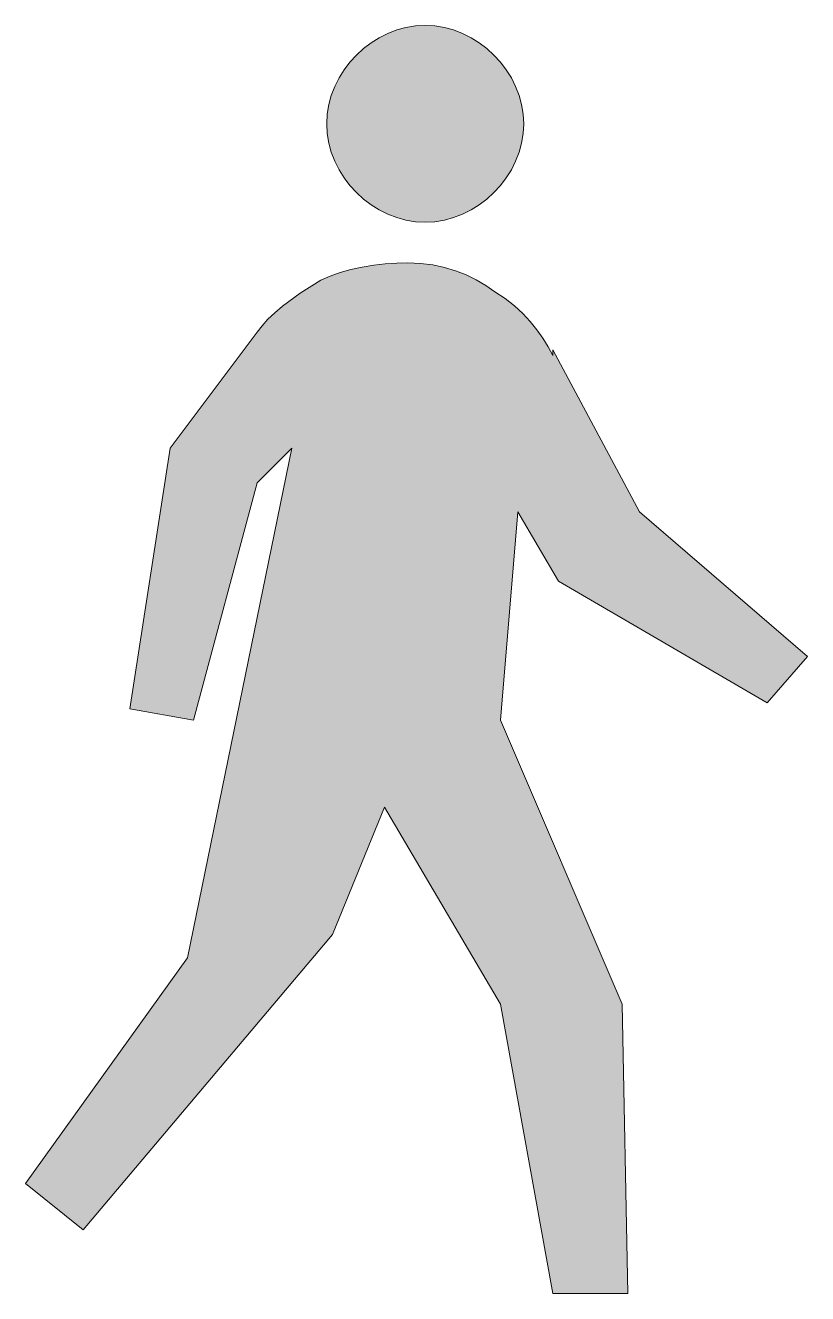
# Model space of a CAD drawing. Header units: metres. Extents: x 117 to 279, y 9 to 272.
import ezdxf

# ---------------------------------------------------------------- set-up
doc = ezdxf.new("R2010")
doc.units = ezdxf.units.M
doc.layers.add('FILL_WHITE_FFFFFF', color=7, linetype='Continuous', true_color=0xffffff)

msp = doc.modelspace()

# ---------------------------------------------------------------- hatches: boundary and pattern name
at = {"layer": 'FILL_WHITE_FFFFFF', "true_color": 0xffffff}
h = msp.add_hatch(color=7, dxfattribs=at)
h.dxf.hatch_style = 1
h.paths.add_polyline_path([(220.54, 249.24), (220.22, 247.27), (219.69, 245.36), (218.98, 243.51), (218.09, 241.73), (217.04, 240.05), (215.84, 238.47), (214.5, 237), (213.03, 235.66), (211.45, 234.46), (209.77, 233.41), (207.99, 232.52), (206.14, 231.81), (204.23, 231.28), (202.26, 230.96), (200.25, 230.85), (198.24, 230.96), (196.27, 231.28), (194.36, 231.81), (192.51, 232.52), (190.73, 233.41), (189.05, 234.46), (187.47, 235.66), (186, 237), (184.66, 238.47), (183.46, 240.05), (182.41, 241.73), (181.52, 243.51), (180.81, 245.36), (180.28, 247.27), (179.96, 249.24), (179.85, 251.25), (179.96, 253.26), (180.28, 255.23), (180.81, 257.14), (181.52, 258.99), (182.41, 260.77), (183.46, 262.45), (184.66, 264.03), (186, 265.5), (187.47, 266.84), (189.05, 268.04), (190.73, 269.09), (192.51, 269.98), (194.36, 270.69), (196.27, 271.22), (198.24, 271.54), (200.25, 271.65), (202.26, 271.54), (204.23, 271.22), (206.14, 270.69), (207.99, 269.98), (209.77, 269.09), (211.45, 268.04), (213.03, 266.84), (214.5, 265.5), (215.84, 264.03), (217.04, 262.45), (218.09, 260.77), (218.98, 258.99), (219.69, 257.14), (220.22, 255.23), (220.54, 253.26), (220.65, 251.25), (220.54, 249.24)])
h = msp.add_hatch(color=7, dxfattribs=at)
h.dxf.hatch_style = 1
h.paths.add_polyline_path([(226.65, 204.45), (244.65, 170.85), (279.45, 140.85), (271.05, 131.25), (227.85, 156.45), (219.45, 170.85), (215.85, 127.65), (241.05, 68.85), (242.25, 8.85), (226.65, 8.85), (215.85, 68.85), (191.85, 109.65), (181.05, 83.25), (129.45, 22.05), (117.45, 31.65), (151.05, 78.45), (172.65, 184.05), (165.45, 176.85), (152.25, 127.65), (139.05, 130.05), (147.45, 184.05), (165.45, 208.05), (166.46, 209.4), (167.68, 210.75), (169.1, 212.1), (170.7, 213.45), (174.39, 216.15), (178.65, 218.85), (180.56, 219.69), (182.64, 220.42), (184.87, 221.04), (187.2, 221.55), (189.58, 221.94), (191.98, 222.22), (194.35, 222.39), (196.65, 222.45), (199.29, 222.34), (201.82, 222.02), (204.24, 221.5), (206.55, 220.8), (208.74, 219.93), (210.83, 218.91), (212.79, 217.74), (214.65, 216.45), (216.79, 215.05), (218.72, 213.54), (220.45, 211.96), (222, 210.3), (223.38, 208.59), (224.61, 206.83), (225.69, 205.05), (226.65, 203.25), (226.65, 204.45)])

# ---------------------------------------------------------------- linework, layer by layer
at = {"layer": 'FILL_WHITE_FFFFFF', "lineweight": 0, "true_color": 0xffffff}
for points in [[(220.54, 249.24), (220.22, 247.27), (219.69, 245.36), (218.98, 243.51), (218.09, 241.73), (217.04, 240.05), (215.84, 238.47), (214.5, 237), (213.03, 235.66), (211.45, 234.46), (209.77, 233.41), (207.99, 232.52), (206.14, 231.81), (204.23, 231.28), (202.26, 230.96), (200.25, 230.85), (198.24, 230.96), (196.27, 231.28), (194.36, 231.81), (192.51, 232.52), (190.73, 233.41), (189.05, 234.46), (187.47, 235.66), (186, 237), (184.66, 238.47), (183.46, 240.05), (182.41, 241.73), (181.52, 243.51), (180.81, 245.36), (180.28, 247.27), (179.96, 249.24), (179.85, 251.25), (179.96, 253.26), (180.28, 255.23), (180.81, 257.14), (181.52, 258.99), (182.41, 260.77), (183.46, 262.45), (184.66, 264.03), (186, 265.5), (187.47, 266.84), (189.05, 268.04), (190.73, 269.09), (192.51, 269.98), (194.36, 270.69), (196.27, 271.22), (198.24, 271.54), (200.25, 271.65), (202.26, 271.54), (204.23, 271.22), (206.14, 270.69), (207.99, 269.98), (209.77, 269.09), (211.45, 268.04), (213.03, 266.84), (214.5, 265.5), (215.84, 264.03), (217.04, 262.45), (218.09, 260.77), (218.98, 258.99), (219.69, 257.14), (220.22, 255.23), (220.54, 253.26), (220.65, 251.25)], [(226.65, 204.45), (244.65, 170.85), (279.45, 140.85), (271.05, 131.25), (227.85, 156.45), (219.45, 170.85), (215.85, 127.65), (241.05, 68.85), (242.25, 8.85), (226.65, 8.85), (215.85, 68.85), (191.85, 109.65), (181.05, 83.25), (129.45, 22.05), (117.45, 31.65), (151.05, 78.45), (172.65, 184.05), (165.45, 176.85), (152.25, 127.65), (139.05, 130.05), (147.45, 184.05), (165.45, 208.05), (166.46, 209.4), (167.68, 210.75), (169.1, 212.1), (170.7, 213.45), (174.39, 216.15), (178.65, 218.85), (180.56, 219.69), (182.64, 220.42), (184.87, 221.04), (187.2, 221.55), (189.58, 221.94), (191.98, 222.22), (194.35, 222.39), (196.65, 222.45), (199.29, 222.34), (201.82, 222.02), (204.24, 221.5), (206.55, 220.8), (208.74, 219.93), (210.83, 218.91), (212.79, 217.74), (214.65, 216.45), (216.79, 215.05), (218.72, 213.54), (220.45, 211.96), (222, 210.3), (223.38, 208.59), (224.61, 206.83), (225.69, 205.05), (226.65, 203.25)]]:
    msp.add_lwpolyline(points, close=True, dxfattribs=at)

doc.saveas('drawing.dxf')
